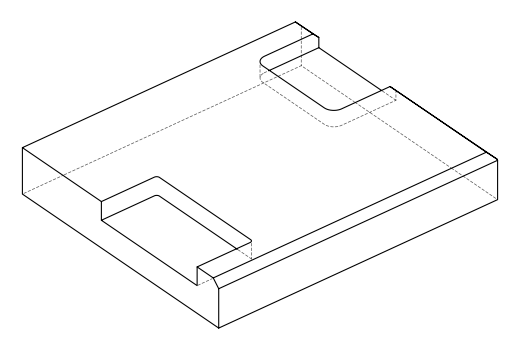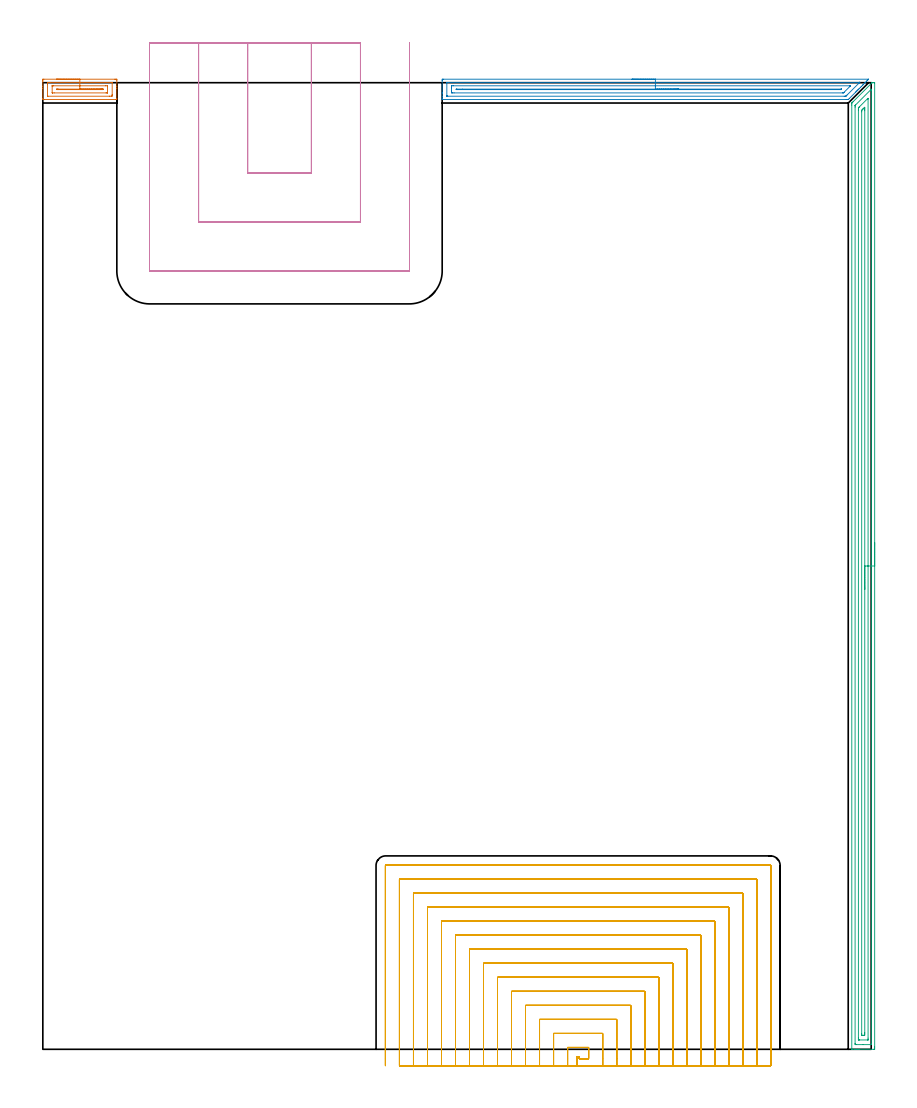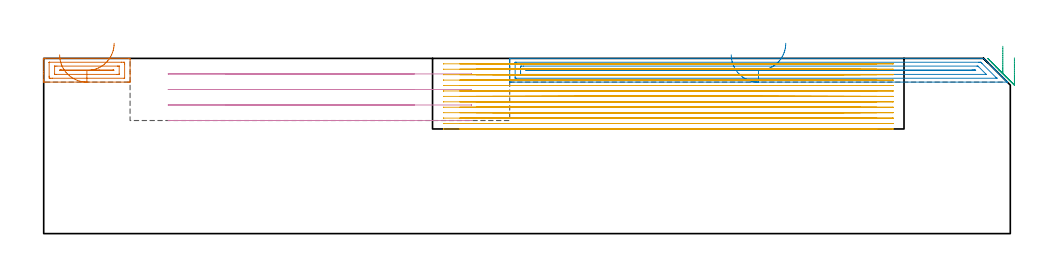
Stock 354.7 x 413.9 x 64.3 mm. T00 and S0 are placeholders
(PLAN: 5 operations, 2 tool changes, 155.1 min)
(1 AREA_MILL | FG_CHAMFER_SURFACE | UGT0205_001 | 1.17 min | 1401 mm3)
(2 AREA_MILL_1 | FG_CHAMFER_SURFACE_1 | UGT0205_001 | 5.86 min | 7151 mm3)
(3 AREA_MILL_2 | FG_CHAMFER_SURFACE_2 | UGT0205_001 | 13.33 min | 19614 mm3)
(4 MILL_SLOT | SLOT_PARTIAL_RECTANGULAR | UGT0201_006 | Follow Part, ap 7, ae 75% | 7.73 min | 298470 mm3)
(5 MILL_SLOT_1 | SLOT_PARTIAL_RECTANGULAR_1 | NXT0201_009 | Follow Part, ap 2, ae 75% | 127.01 min | 370857 mm3)
(TOOL UGT0205_001 | Chamfer Mill 20 x 3 x 45 deg. | D20 FL50 Z2)
(TOOL UGT0201_006 | End Mill 28 mm | D28 FL25 Z2)
(TOOL NXT0201_009 | ENDMILL 8mm [2P460-0800-NA 1630] | D8 FL26 Z6)
(OP 1 AREA_MILL)
G17 G21 G94 G90
T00 M6
G54
G17 G0 G90 X5.85 Y415.4 S1061 M3
G43 Z74.3 H0
Z65.6
G94 G1 X5.888 Z64.728 F250.
X6.002 Z63.863
X6.191 Z63.012
X6.453 Z62.18
X6.787 Z61.374
X7.19 Z60.6
X7.658 Z59.864
X8.19 Z59.172
X8.779 Z58.529
X9.422 Z57.94
X10.114 Z57.408
X10.85 Z56.94
X11.624 Z56.537
X12.43 Z56.203
X13.262 Z55.941
X14.114 Z55.752
X14.978 Z55.638
X15.85 Z55.6
X30.859
X31.26 Y415.399 Z55.601
X31.655 Y415.393 Z55.603
X31.692 Y415.391 Z55.605
X31.7 Y415. Z55.995
Y412.367 Z58.627
Y411.491 Z59.51
Y407.1 Z63.9
X31.69 Y406.707 Z64.293
X31.26 Y406.7 Z64.3
X0.439
X0.01 Y406.707 Z64.293
X0. Y407.099 Z63.901
Y411.487 Z59.513
Y412.367 Z58.627
Y414.56 Z56.435
X0.004 Y415. Z55.995
X0.008 Y415.391 Z55.605
X0.045 Y415.393 Z55.603
X0.44 Y415.4 Z55.6
X15.85
Y413.986 Z57.014
X29.499 Y413.985 Z57.015
X29.637 Y413.984 Z57.016
X29.677 Y413.982 Z57.018
X29.69 Y413.979 Z57.021
X29.694 Y413.973 Z57.027
X29.698 Y413.961 Z57.039
X29.7 Y413.923 Z57.077
X29.699 Y408.856 Z62.144
X29.698 Y408.657 Z62.343
X29.691 Y408.456 Z62.544
X29.676 Y408.121 Z62.879
X29.499 Y408.117 Z62.883
X29.361 Y408.116 Z62.884
X28.619 Y408.114 Z62.886
X28.482
X2.201 Y408.115 Z62.885
X2.063 Y408.116 Z62.884
X2.023 Y408.118 Z62.882
X2.01 Y408.121 Z62.879
X2.006 Y408.127 Z62.873
X2.002 Y408.139 Z62.861
X2. Y408.177 Z62.823
X2.001 Y413.244 Z57.756
X2.002 Y413.443 Z57.557
X2.009 Y413.644 Z57.356
X2.025 Y413.979 Z57.021
X2.201 Y413.983 Z57.017
X2.339 Y413.984 Z57.016
X3.081 Y413.986 Z57.014
X3.218
X15.85
Y412.572 Z58.428
X26.857 Y412.571 Z58.429
X27.534 Y412.57 Z58.43
X27.629 Y412.568 Z58.432
X27.645 Y412.565 Z58.435
X27.69 Y412.551 Z58.449
X27.699 Y412.406 Z58.594
Y409.628 Z61.372
X27.698 Y409.576 Z61.424
X27.694 Y409.55 Z61.45
X27.691 Y409.541 Z61.459
X27.677 Y409.535 Z61.465
X27.269 Y409.531 Z61.469
X27.063 Y409.529 Z61.471
X4.843
X4.166 Y409.53 Z61.47
X4.071 Y409.532 Z61.468
X4.055 Y409.535 Z61.465
X4.01 Y409.549 Z61.451
X4.001 Y409.694 Z61.306
Y412.472 Z58.528
X4.002 Y412.524 Z58.476
X4.006 Y412.55 Z58.45
X4.009 Y412.559 Z58.441
X4.023 Y412.565 Z58.435
X4.431 Y412.569 Z58.431
X4.637 Y412.571 Z58.429
X15.85 Y412.572 Z58.428
Y411.157 Z59.843
X25.43 Y411.156 Z59.844
X25.644 Y411.153 Z59.847
X25.677 Y411.151 Z59.849
X25.69 Y411.147 Z59.853
X25.693 Y411.131 Z59.869
X25.695 Y411.05 Z59.95
X25.693 Y410.969 Z60.031
X25.69 Y410.953 Z60.047
X25.677 Y410.949 Z60.051
X25.641 Y410.946 Z60.054
X25.429 Y410.944 Z60.056
X20.361 Y410.943 Z60.057
X6.604
X6.27 Y410.944 Z60.056
X6.056 Y410.947 Z60.053
X6.023 Y410.949 Z60.051
X6.01 Y410.953 Z60.047
X6.007 Y410.969 Z60.031
X6.005 Y411.05 Z59.95
X6.007 Y411.131 Z59.869
X6.01 Y411.147 Z59.853
X6.023 Y411.151 Z59.849
X6.059 Y411.154 Z59.846
X6.388 Y411.157 Z59.843
X6.604
X15.85
X16.722 Z59.881
X17.586 Z59.995
X18.438 Z60.183
X19.27 Z60.446
X20.076 Z60.78
X20.85 Z61.182
X21.586 Z61.651
X22.278 Z62.182
X22.921 Z62.772
X23.51 Z63.415
X24.042 Z64.107
X24.51 Z64.843
X24.913 Z65.616
X25.247 Z66.422
X25.509 Z67.254
X25.698 Z68.106
X25.812 Z68.971
X25.85 Z69.843
G0 Z74.3
M5
M2
(OP 2 AREA_MILL_1)
G17 G21 G94 G90
T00 M6
G54
G17 G0 G90 X252.3 Y415.4 S1061 M3
G43 Z74.3 H0
Z65.6
G94 G1 X252.338 Z64.728 F250.
X252.452 Z63.863
X252.641 Z63.012
X252.903 Z62.18
X253.237 Z61.374
X253.64 Z60.6
X254.108 Z59.864
X254.64 Z59.172
X255.229 Z58.529
X255.872 Z57.94
X256.564 Z57.408
X257.3 Z56.94
X258.074 Z56.537
X258.88 Z56.203
X259.712 Z55.941
X260.564 Z55.752
X261.428 Z55.638
X262.3 Z55.6
X353.577 Y415.399 Z55.599
X353.583 Y415.395 Z55.603
X353.577 Y415.38 Z55.618
X353.508 Y415.308 Z55.691
X352.981 Y414.781 Z56.219
X352.763 Y414.561 Z56.435
X352.145 Y413.945 Z57.055
X352.088 Y413.887 Z57.112
X351.885 Y413.683 Z57.313
X351.311 Y413.111 Z57.888
X351.194 Y412.994 Z58.005
X351.007 Y412.806 Z58.19
X350.477 Y412.277 Z58.723
X350.13 Y411.928 Z59.068
X349.643 Y411.443 Z59.557
X349.408 Y411.206 Z59.791
X349.252 Y411.05 Z59.945
X349.1 Y410.899 Z60.099
X348.961 Y410.76 Z60.238
X348.813 Y410.611 Z60.384
X348.669 Y410.468 Z60.53
X348.514 Y410.313 Z60.685
X348.374 Y410.172 Z60.824
X348.238 Y410.036 Z60.961
X348.067 Y409.866 Z61.131
X345.301 Y407.1 Z63.898
X344.94 Y406.743 Z64.256
X344.901 Y406.707 Z64.293
X344.862 Y406.706 Z64.294
X344.047 Y406.7 Z64.3
X171.172
X171.01 Y406.702 Z64.289
X171.003 Y406.851 Z64.141
X171. Y407.008 Z63.991
Y407.301 Z63.698
Y407.978 Z63.017
Y409.194 Z61.803
Y409.733 Z61.261
Y414.73 Z56.267
X171.004 Y415. Z55.997
X171.01 Y415.392 Z55.605
X171.216 Y415.396 Z55.603
X171.619 Y415.4 Z55.6
X262.3
Y413.986 Z57.014
X349.547 Y413.985 Z57.015
X349.661 Y413.983 Z57.017
X349.715 Y413.98 Z57.02
X349.718 Y413.978 Z57.022
X349.717 Y413.974 Z57.026
X349.641 Y413.893 Z57.107
X349.507 Y413.757 Z57.243
X349.408 Y413.657 Z57.343
X344.329 Y408.579 Z62.421
X344.047 Y408.299 Z62.701
X343.88 Y408.142 Z62.858
X343.856 Y408.121 Z62.879
X343.813 Y408.119 Z62.881
X343.72 Y408.116 Z62.884
X343.531 Y408.115 Z62.885
X343.154 Y408.114 Z62.886
X173.406 Y408.115 Z62.885
X173.265 Y408.116 Z62.884
X173.049 Y408.121 Z62.879
X173.009 Y408.127 Z62.873
X173.005 Y408.156 Z62.844
X173.003 Y408.188 Z62.812
X173. Y408.376 Z62.624
X173.001 Y413.776 Z57.224
X173.004 Y413.882 Z57.118
X173.01 Y413.952 Z57.048
X173.014 Y413.979 Z57.021
X173.545 Y413.986 Z57.014
X262.3
Y412.572 Z58.428
X345.625 Y412.571 Z58.429
X345.7
X345.834 Y412.567 Z58.433
X345.851 Y412.565 Z58.435
X345.844 Y412.551 Z58.449
X345.834 Y412.534 Z58.466
X343.093 Y409.793 Z61.207
X343.032 Y409.733 Z61.267
X342.874 Y409.585 Z61.415
X342.812 Y409.535 Z61.465
X342.677 Y409.532 Z61.468
X342.468 Y409.529 Z61.471
X176.086
X175.398 Y409.532 Z61.468
X175.192 Y409.535 Z61.465
X175.01 Y409.551 Z61.449
X175.004 Y409.733 Z61.267
X175.001 Y409.922 Z61.078
X175. Y410.611 Z60.389
Y411.678 Z59.322
X175.004 Y412.367 Z58.633
X175.007 Y412.549 Z58.451
X175.017 Y412.565 Z58.435
X175.037 Y412.568 Z58.432
X175.088 Y412.57 Z58.43
X175.192 Y412.571 Z58.429
X175.877 Y412.572 Z58.428
X262.3
Y411.157 Z59.843
X341.704
X341.87 Y411.156 Z59.844
X341.973 Y411.152 Z59.848
X341.99 Y411.15 Z59.85
X341.985 Y411.142 Z59.858
X341.961 Y411.112 Z59.888
X341.923 Y411.073 Z59.927
X341.854 Y411.01 Z59.99
X341.786 Y410.95 Z60.05
X341.658 Y410.947 Z60.053
X341.367 Y410.944 Z60.056
X341.029 Y410.943 Z60.057
X340.692
X177.535
X177.317 Y410.944 Z60.056
X177.208 Y410.946 Z60.054
X177.01 Y410.952 Z60.048
X177.009 Y411.05 Z59.95
X177.01 Y411.148 Z59.852
X177.208 Y411.154 Z59.846
X177.318 Y411.156 Z59.844
X179.66 Y411.157 Z59.843
X262.3
X263.172 Z59.881
X264.036 Z59.995
X264.888 Z60.183
X265.72 Z60.446
X266.526 Z60.78
X267.3 Z61.182
X268.036 Z61.651
X268.728 Z62.182
X269.371 Z62.772
X269.96 Z63.415
X270.492 Z64.107
X270.96 Z64.843
X271.363 Z65.616
X271.697 Z66.422
X271.959 Z67.254
X272.148 Z68.106
X272.262 Z68.971
X272.3 Z69.843
G0 Z74.3
M5
M2
(OP 3 AREA_MILL_2)
G17 G21 G94 G90
T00 M6
G54
G17 G0 G90 X356.2 Y216.95 S1061 M3
G43 Z74.3 H0
Z64.5
G94 G1 Y216.912 Z63.628 F250.
Y216.798 Z62.763
Y216.609 Z61.912
Y216.347 Z61.08
Y216.013 Z60.274
Y215.61 Z59.5
Y215.141 Z58.764
Y214.61 Z58.072
Y214.021 Z57.429
Y213.378 Z56.84
Y212.686 Z56.308
Y211.95 Z55.84
Y211.176 Z55.437
Y210.37 Z55.103
Y209.538 Z54.841
Y208.686 Z54.652
Y207.822 Z54.538
Y206.95 Z54.5
Y1.022
X356.199 Y0.616 Z54.501
X356.195 Y0.134 Z54.503
X356.192 Y0.009 Z54.506
X355.718 Y0. Z54.979
X349.533 Z61.162
X348.985 Z61.712
X348.649 Z62.047
X348.101 Z62.595
X347.766 Z62.929
X346.766 Z63.934
X346.415 Y0.007 Z64.276
X346.403 Y0.009 Z64.288
X346.4 Y0.17 Z64.3
Y404.351
X346.405 Y405.155 Z64.294
X346.407 Y405.201 Z64.293
X346.447 Y405.245 Z64.252
X346.882 Y405.682 Z63.818
X354.961 Y413.762 Z55.736
X355.022 Y413.825 Z55.671
X355.098 Y413.89 Z55.593
X355.167 Y413.899 Z55.524
X355.612 Y413.9 Z55.088
X355.931 Z54.768
X356.193 Y413.89 Z54.505
X356.2 Y413.832 Z54.5
Y206.95
X354.786 Z55.914
Y2.192
X354.784 Y2.086 Z55.916
X354.782 Y2.034 Z55.918
X354.78 Y2.016 Z55.92
X354.747 Y2.01 Z55.953
X354.348 Y2.002 Z56.352
X351.257 Y2. Z59.444
X348.162 Y2.002 Z62.538
X347.93 Y2.009 Z62.77
X347.821 Y2.014 Z62.879
X347.815 Y2.353 Z62.885
Y2.403
X347.814 Y403.458 Z62.886
X347.816 Y403.88 Z62.884
X347.819 Y404.091 Z62.881
X347.821 Y404.141 Z62.879
X347.837 Y404.175 Z62.863
X347.886 Y404.23 Z62.814
X348.002 Y404.352 Z62.698
X354.416 Y410.766 Z56.284
X354.547 Y410.895 Z56.153
X354.743 Y411.081 Z55.957
X354.779 Y411.112 Z55.921
X354.786 Y410.604 Z55.914
Y206.95
X353.372 Z57.328
X353.371 Y4.775 Z57.329
X353.368 Y4.189 Z57.332
X353.365 Y4.037 Z57.335
X353.361 Y4.01 Z57.339
X353.316 Y4.005 Z57.384
X353.253 Y4.001 Z57.447
X349.719 Y4. Z60.981
X349.533 Y4.003 Z61.167
X349.346 Y4.008 Z61.354
X349.235 Y4.014 Z61.465
X349.232 Y4.087 Z61.468
X349.23 Y4.189 Z61.47
X349.229 Y4.497 Z61.471
X349.228 Y5.082 Z61.472
X349.229 Y401.979 Z61.471
X349.232 Y402.565 Z61.468
X349.235 Y402.866 Z61.465
X349.252 Y403.141 Z61.448
X349.533 Y403.433 Z61.167
X349.545 Y403.446 Z61.155
X353.131 Y407.031 Z57.569
X353.234 Y407.123 Z57.466
X353.365 Y407.223 Z57.335
X353.369 Y407.031 Z57.331
X353.371 Y406.894 Z57.329
X353.372 Y206.95 Z57.328
X351.957 Z58.743
Y7.098
X351.956 Y6.869 Z58.744
X351.951 Y6.211 Z58.749
X351.938 Y6.01 Z58.762
X351.276 Y6. Z59.424
X350.865 Y6.006 Z59.835
X350.661 Y6.01 Z60.039
X350.649 Y6.016 Z60.051
X350.647 Y6.032 Z60.053
X350.644 Y6.068 Z60.056
X350.643 Y6.119 Z60.057
Y6.64
Y401.443
X350.644 Y401.672 Z60.056
X350.648 Y402.004 Z60.052
X350.65 Y402.082 Z60.05
X350.69 Y402.13 Z60.01
X350.767 Y402.211 Z59.933
X351.114 Y402.565 Z59.586
X351.207 Y402.659 Z59.493
X351.3 Y402.751 Z59.4
X351.653 Y403.102 Z59.047
X351.772 Y403.219 Z58.928
X351.937 Y403.377 Z58.763
X351.95 Y403.154 Z58.75
X351.955 Y402.796 Z58.745
X351.956 Y402.565 Z58.744
X351.957 Y401.901 Z58.743
Y206.95
Y206.078 Z58.781
Y205.213 Z58.895
Y204.362 Z59.083
Y203.53 Z59.346
Y202.724 Z59.68
Y201.95 Z60.082
Y201.214 Z60.551
Y200.522 Z61.082
Y199.879 Z61.672
Y199.29 Z62.315
Y198.758 Z63.007
Y198.29 Z63.743
Y197.887 Z64.516
Y197.553 Z65.322
Y197.291 Z66.154
Y197.102 Z67.006
Y196.988 Z67.871
Y196.95 Z68.743
G0 Z74.3
M5
M2
(OP 4 MILL_SLOT)
G17 G21 G94 G90
T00 M6
G54
G17 G0 G90 X87.7 Y430.9 S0 M3
G43 Z74.3 H0
Z58.6
G94 G1 Y427.9 F250.
Y375.2 F500.
X115.
Y427.9
Y430.9 F250.
X66.7
Y427.9
Y354.2 F500.
X136.
Y427.9
Y430.9 F250.
X45.7
Y427.9
Y333.3 F500.
X45.705 Y333.245
X45.745 Y333.205
X45.8 Y333.2
X156.9
X156.955 Y333.205
X156.995 Y333.245
X157. Y333.3
Y427.9
Y430.9 F250.
G0 X87.7 Z52.9
G1 Y427.9
Y375.2 F500.
X115.
Y427.9
Y430.9 F250.
X66.7
Y427.9
Y354.2 F500.
X136.
Y427.9
Y430.9 F250.
X45.7
Y427.9
Y333.3 F500.
X45.705 Y333.245
X45.745 Y333.205
X45.8 Y333.2
X156.9
X156.955 Y333.205
X156.995 Y333.245
X157. Y333.3
Y427.9
Y430.9 F250.
G0 X87.7 Z47.2
G1 Y427.9
Y375.2 F500.
X115.
Y427.9
Y430.9 F250.
X66.7
Y427.9
Y354.2 F500.
X136.
Y427.9
Y430.9 F250.
X45.7
Y427.9
Y333.3 F500.
X45.705 Y333.245
X45.745 Y333.205
X45.8 Y333.2
X156.9
X156.955 Y333.205
X156.995 Y333.245
X157. Y333.3
Y427.9
Y430.9 F250.
G0 X87.7 Z41.5
G1 Y427.9
Y375.2 F500.
X115.
Y427.9
Y430.9 F250.
X66.7
Y427.9
Y354.2 F500.
X136.
Y427.9
Y430.9 F250.
X45.7
Y427.9
Y333.3 F500.
X45.705 Y333.245
X45.745 Y333.205
X45.8 Y333.2
X156.9
X156.955 Y333.205
X156.995 Y333.245
X157. Y333.3
Y427.9
Y430.9 F250.
G0 Z74.3
M5
M2
(OP 5 MILL_SLOT_1)
G17 G21 G94 G90
T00 M6
G54
G17 G0 G90 X228.7 Y-7. S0 M3
G43 Z74.3 H1
Z62.308
G94 G1 Y-4. F250.
Y-3.2 F500.
X229.7
Y-4.
X233.7
Y0.8
X224.7
Y-4.
Y-7. F250.
X239.7
Y-4.
Y6.8 F500.
X218.7
Y-4.
Y-7. F250.
X245.7
Y-4.
Y12.8 F500.
X212.7
Y-4.
Y-7. F250.
X251.7
Y-4.
Y18.8 F500.
X206.7
Y-4.
Y-7. F250.
X257.7
Y-4.
Y24.8 F500.
X200.7
Y-4.
Y-7. F250.
X263.7
Y-4.
Y30.8 F500.
X194.7
Y-4.
Y-7. F250.
X269.7
Y-4.
Y36.8 F500.
X188.7
Y-4.
Y-7. F250.
X275.7
Y-4.
Y42.8 F500.
X182.7
Y-4.
Y-7. F250.
X281.7
Y-4.
Y48.8 F500.
X176.7
Y-4.
Y-7. F250.
X287.7
Y-4.
Y54.8 F500.
X170.7
Y-4.
Y-7. F250.
X293.7
Y-4.
Y60.8 F500.
X164.7
Y-4.
Y-7. F250.
X299.7
Y-4.
Y66.8 F500.
X158.7
Y-4.
Y-7. F250.
X305.7
Y-4.
Y72.8 F500.
X152.7
Y-4.
Y-7. F250.
X311.7
Y-4.
Y78.7 F500.
X311.695 Y78.755
X311.655 Y78.795
X311.6 Y78.8
X146.8
X146.745 Y78.795
X146.705 Y78.755
X146.7 Y78.7
Y-4.
Y-7. F250.
G0 X228.7 Z60.315
G1 Y-4.
Y-3.2 F500.
X229.7
Y-4.
X233.7
Y0.8
X224.7
Y-4.
Y-7. F250.
X239.7
Y-4.
Y6.8 F500.
X218.7
Y-4.
Y-7. F250.
X245.7
Y-4.
Y12.8 F500.
X212.7
Y-4.
Y-7. F250.
X251.7
Y-4.
Y18.8 F500.
X206.7
Y-4.
Y-7. F250.
X257.7
Y-4.
Y24.8 F500.
X200.7
Y-4.
Y-7. F250.
X263.7
Y-4.
Y30.8 F500.
X194.7
Y-4.
Y-7. F250.
X269.7
Y-4.
Y36.8 F500.
X188.7
Y-4.
Y-7. F250.
X275.7
Y-4.
Y42.8 F500.
X182.7
Y-4.
Y-7. F250.
X281.7
Y-4.
Y48.8 F500.
X176.7
Y-4.
Y-7. F250.
X287.7
Y-4.
Y54.8 F500.
X170.7
Y-4.
Y-7. F250.
X293.7
Y-4.
Y60.8 F500.
X164.7
Y-4.
Y-7. F250.
X299.7
Y-4.
Y66.8 F500.
X158.7
Y-4.
Y-7. F250.
X305.7
Y-4.
Y72.8 F500.
X152.7
Y-4.
Y-7. F250.
X311.7
Y-4.
Y78.7 F500.
X311.695 Y78.755
X311.655 Y78.795
X311.6 Y78.8
X146.8
X146.745 Y78.795
X146.705 Y78.755
X146.7 Y78.7
Y-4.
Y-7. F250.
G0 X228.7 Z58.323
G1 Y-4.
Y-3.2 F500.
X229.7
Y-4.
X233.7
Y0.8
X224.7
Y-4.
Y-7. F250.
X239.7
Y-4.
Y6.8 F500.
X218.7
Y-4.
Y-7. F250.
X245.7
Y-4.
Y12.8 F500.
X212.7
Y-4.
Y-7. F250.
X251.7
Y-4.
Y18.8 F500.
X206.7
Y-4.
Y-7. F250.
X257.7
Y-4.
Y24.8 F500.
X200.7
Y-4.
Y-7. F250.
X263.7
Y-4.
Y30.8 F500.
X194.7
Y-4.
Y-7. F250.
X269.7
Y-4.
Y36.8 F500.
X188.7
Y-4.
Y-7. F250.
X275.7
Y-4.
Y42.8 F500.
X182.7
Y-4.
Y-7. F250.
X281.7
Y-4.
Y48.8 F500.
X176.7
Y-4.
Y-7. F250.
X287.7
Y-4.
Y54.8 F500.
X170.7
Y-4.
Y-7. F250.
X293.7
Y-4.
Y60.8 F500.
X164.7
Y-4.
Y-7. F250.
X299.7
Y-4.
Y66.8 F500.
X158.7
Y-4.
Y-7. F250.
X305.7
Y-4.
Y72.8 F500.
X152.7
Y-4.
Y-7. F250.
X311.7
Y-4.
Y78.7 F500.
X311.695 Y78.755
X311.655 Y78.795
X311.6 Y78.8
X146.8
X146.745 Y78.795
X146.705 Y78.755
X146.7 Y78.7
Y-4.
Y-7. F250.
G0 X228.7 Z56.331
G1 Y-4.
Y-3.2 F500.
X229.7
Y-4.
X233.7
Y0.8
X224.7
Y-4.
Y-7. F250.
X239.7
Y-4.
Y6.8 F500.
X218.7
Y-4.
Y-7. F250.
X245.7
Y-4.
Y12.8 F500.
X212.7
Y-4.
Y-7. F250.
X251.7
Y-4.
Y18.8 F500.
X206.7
Y-4.
Y-7. F250.
X257.7
Y-4.
Y24.8 F500.
X200.7
Y-4.
Y-7. F250.
X263.7
Y-4.
Y30.8 F500.
X194.7
Y-4.
Y-7. F250.
X269.7
Y-4.
Y36.8 F500.
X188.7
Y-4.
Y-7. F250.
X275.7
Y-4.
Y42.8 F500.
X182.7
Y-4.
Y-7. F250.
X281.7
Y-4.
Y48.8 F500.
X176.7
Y-4.
Y-7. F250.
X287.7
Y-4.
Y54.8 F500.
X170.7
Y-4.
Y-7. F250.
X293.7
Y-4.
Y60.8 F500.
X164.7
Y-4.
Y-7. F250.
X299.7
Y-4.
Y66.8 F500.
X158.7
Y-4.
Y-7. F250.
X305.7
Y-4.
Y72.8 F500.
X152.7
Y-4.
Y-7. F250.
X311.7
Y-4.
Y78.7 F500.
X311.695 Y78.755
X311.655 Y78.795
X311.6 Y78.8
X146.8
X146.745 Y78.795
X146.705 Y78.755
X146.7 Y78.7
Y-4.
Y-7. F250.
G0 X228.7 Z54.338
G1 Y-4.
Y-3.2 F500.
X229.7
Y-4.
X233.7
Y0.8
X224.7
Y-4.
Y-7. F250.
X239.7
Y-4.
Y6.8 F500.
X218.7
Y-4.
Y-7. F250.
X245.7
Y-4.
Y12.8 F500.
X212.7
Y-4.
Y-7. F250.
X251.7
Y-4.
Y18.8 F500.
X206.7
Y-4.
Y-7. F250.
X257.7
Y-4.
Y24.8 F500.
X200.7
Y-4.
Y-7. F250.
X263.7
Y-4.
Y30.8 F500.
X194.7
Y-4.
Y-7. F250.
X269.7
Y-4.
Y36.8 F500.
X188.7
Y-4.
Y-7. F250.
X275.7
Y-4.
Y42.8 F500.
X182.7
Y-4.
Y-7. F250.
X281.7
Y-4.
Y48.8 F500.
X176.7
Y-4.
Y-7. F250.
X287.7
Y-4.
Y54.8 F500.
X170.7
Y-4.
Y-7. F250.
X293.7
Y-4.
Y60.8 F500.
X164.7
Y-4.
Y-7. F250.
X299.7
Y-4.
Y66.8 F500.
X158.7
Y-4.
Y-7. F250.
X305.7
Y-4.
Y72.8 F500.
X152.7
Y-4.
Y-7. F250.
X311.7
Y-4.
Y78.7 F500.
X311.695 Y78.755
X311.655 Y78.795
X311.6 Y78.8
X146.8
X146.745 Y78.795
X146.705 Y78.755
X146.7 Y78.7
Y-4.
Y-7. F250.
G0 X228.7 Z52.346
G1 Y-4.
Y-3.2 F500.
X229.7
Y-4.
X233.7
Y0.8
X224.7
Y-4.
Y-7. F250.
X239.7
Y-4.
Y6.8 F500.
X218.7
Y-4.
Y-7. F250.
X245.7
Y-4.
Y12.8 F500.
X212.7
Y-4.
Y-7. F250.
X251.7
Y-4.
Y18.8 F500.
X206.7
Y-4.
Y-7. F250.
X257.7
Y-4.
Y24.8 F500.
X200.7
Y-4.
Y-7. F250.
X263.7
Y-4.
Y30.8 F500.
X194.7
Y-4.
Y-7. F250.
X269.7
Y-4.
Y36.8 F500.
X188.7
Y-4.
Y-7. F250.
X275.7
Y-4.
Y42.8 F500.
X182.7
Y-4.
Y-7. F250.
X281.7
Y-4.
Y48.8 F500.
X176.7
Y-4.
Y-7. F250.
X287.7
Y-4.
Y54.8 F500.
X170.7
Y-4.
Y-7. F250.
X293.7
Y-4.
Y60.8 F500.
X164.7
Y-4.
Y-7. F250.
X299.7
Y-4.
Y66.8 F500.
X158.7
Y-4.
Y-7. F250.
X305.7
Y-4.
Y72.8 F500.
X152.7
Y-4.
Y-7. F250.
X311.7
Y-4.
Y78.7 F500.
X311.695 Y78.755
X311.655 Y78.795
X311.6 Y78.8
X146.8
X146.745 Y78.795
X146.705 Y78.755
X146.7 Y78.7
Y-4.
Y-7. F250.
G0 X228.7 Z50.354
G1 Y-4.
Y-3.2 F500.
X229.7
Y-4.
X233.7
Y0.8
X224.7
Y-4.
Y-7. F250.
X239.7
Y-4.
Y6.8 F500.
X218.7
Y-4.
Y-7. F250.
X245.7
Y-4.
Y12.8 F500.
X212.7
Y-4.
Y-7. F250.
X251.7
Y-4.
Y18.8 F500.
X206.7
Y-4.
Y-7. F250.
X257.7
Y-4.
Y24.8 F500.
X200.7
Y-4.
Y-7. F250.
X263.7
Y-4.
Y30.8 F500.
X194.7
Y-4.
Y-7. F250.
X269.7
Y-4.
Y36.8 F500.
X188.7
Y-4.
Y-7. F250.
X275.7
Y-4.
Y42.8 F500.
X182.7
Y-4.
Y-7. F250.
X281.7
Y-4.
Y48.8 F500.
X176.7
Y-4.
Y-7. F250.
X287.7
Y-4.
Y54.8 F500.
X170.7
Y-4.
Y-7. F250.
X293.7
Y-4.
Y60.8 F500.
X164.7
Y-4.
Y-7. F250.
X299.7
Y-4.
Y66.8 F500.
X158.7
Y-4.
Y-7. F250.
X305.7
Y-4.
Y72.8 F500.
X152.7
Y-4.
Y-7. F250.
X311.7
Y-4.
Y78.7 F500.
X311.695 Y78.755
X311.655 Y78.795
X311.6 Y78.8
X146.8
X146.745 Y78.795
X146.705 Y78.755
X146.7 Y78.7
Y-4.
Y-7. F250.
G0 X228.7 Z48.362
G1 Y-4.
Y-3.2 F500.
X229.7
Y-4.
X233.7
Y0.8
X224.7
Y-4.
Y-7. F250.
X239.7
Y-4.
Y6.8 F500.
X218.7
Y-4.
Y-7. F250.
X245.7
Y-4.
Y12.8 F500.
X212.7
Y-4.
Y-7. F250.
X251.7
Y-4.
Y18.8 F500.
X206.7
Y-4.
Y-7. F250.
X257.7
Y-4.
Y24.8 F500.
X200.7
Y-4.
Y-7. F250.
X263.7
Y-4.
Y30.8 F500.
X194.7
Y-4.
Y-7. F250.
X269.7
Y-4.
Y36.8 F500.
X188.7
Y-4.
Y-7. F250.
X275.7
Y-4.
Y42.8 F500.
X182.7
Y-4.
Y-7. F250.
X281.7
Y-4.
Y48.8 F500.
X176.7
Y-4.
Y-7. F250.
X287.7
Y-4.
Y54.8 F500.
X170.7
Y-4.
Y-7. F250.
X293.7
Y-4.
Y60.8 F500.
X164.7
Y-4.
Y-7. F250.
X299.7
Y-4.
Y66.8 F500.
X158.7
Y-4.
Y-7. F250.
X305.7
Y-4.
Y72.8 F500.
X152.7
Y-4.
Y-7. F250.
X311.7
Y-4.
Y78.7 F500.
X311.695 Y78.755
X311.655 Y78.795
X311.6 Y78.8
X146.8
X146.745 Y78.795
X146.705 Y78.755
X146.7 Y78.7
Y-4.
Y-7. F250.
G0 X228.7 Z46.369
G1 Y-4.
Y-3.2 F500.
X229.7
Y-4.
X233.7
Y0.8
X224.7
Y-4.
Y-7. F250.
X239.7
Y-4.
Y6.8 F500.
X218.7
Y-4.
Y-7. F250.
X245.7
Y-4.
Y12.8 F500.
X212.7
Y-4.
Y-7. F250.
X251.7
Y-4.
Y18.8 F500.
X206.7
Y-4.
Y-7. F250.
X257.7
Y-4.
Y24.8 F500.
X200.7
Y-4.
Y-7. F250.
X263.7
Y-4.
Y30.8 F500.
X194.7
Y-4.
Y-7. F250.
X269.7
Y-4.
Y36.8 F500.
X188.7
Y-4.
Y-7. F250.
X275.7
Y-4.
Y42.8 F500.
X182.7
Y-4.
Y-7. F250.
X281.7
Y-4.
Y48.8 F500.
X176.7
Y-4.
Y-7. F250.
X287.7
Y-4.
Y54.8 F500.
X170.7
Y-4.
Y-7. F250.
X293.7
Y-4.
Y60.8 F500.
X164.7
Y-4.
Y-7. F250.
X299.7
Y-4.
Y66.8 F500.
X158.7
Y-4.
Y-7. F250.
X305.7
Y-4.
Y72.8 F500.
X152.7
Y-4.
Y-7. F250.
X311.7
Y-4.
Y78.7 F500.
X311.695 Y78.755
X311.655 Y78.795
X311.6 Y78.8
X146.8
X146.745 Y78.795
X146.705 Y78.755
X146.7 Y78.7
Y-4.
Y-7. F250.
G0 X228.7 Z44.377
G1 Y-4.
Y-3.2 F500.
X229.7
Y-4.
X233.7
Y0.8
X224.7
Y-4.
Y-7. F250.
X239.7
Y-4.
Y6.8 F500.
X218.7
Y-4.
Y-7. F250.
X245.7
Y-4.
Y12.8 F500.
X212.7
Y-4.
Y-7. F250.
X251.7
Y-4.
Y18.8 F500.
X206.7
Y-4.
Y-7. F250.
X257.7
Y-4.
Y24.8 F500.
X200.7
Y-4.
Y-7. F250.
X263.7
Y-4.
Y30.8 F500.
X194.7
Y-4.
Y-7. F250.
X269.7
Y-4.
Y36.8 F500.
X188.7
Y-4.
Y-7. F250.
X275.7
Y-4.
Y42.8 F500.
X182.7
Y-4.
Y-7. F250.
X281.7
Y-4.
Y48.8 F500.
X176.7
Y-4.
Y-7. F250.
X287.7
Y-4.
Y54.8 F500.
X170.7
Y-4.
Y-7. F250.
X293.7
Y-4.
Y60.8 F500.
X164.7
Y-4.
Y-7. F250.
X299.7
Y-4.
Y66.8 F500.
X158.7
Y-4.
Y-7. F250.
X305.7
Y-4.
Y72.8 F500.
X152.7
Y-4.
Y-7. F250.
X311.7
Y-4.
Y78.7 F500.
X311.695 Y78.755
X311.655 Y78.795
X311.6 Y78.8
X146.8
X146.745 Y78.795
X146.705 Y78.755
X146.7 Y78.7
Y-4.
Y-7. F250.
G0 X228.7 Z42.385
G1 Y-4.
Y-3.2 F500.
X229.7
Y-4.
X233.7
Y0.8
X224.7
Y-4.
Y-7. F250.
X239.7
Y-4.
Y6.8 F500.
X218.7
Y-4.
Y-7. F250.
X245.7
Y-4.
Y12.8 F500.
X212.7
Y-4.
Y-7. F250.
X251.7
Y-4.
Y18.8 F500.
X206.7
Y-4.
Y-7. F250.
X257.7
Y-4.
Y24.8 F500.
X200.7
Y-4.
Y-7. F250.
X263.7
Y-4.
Y30.8 F500.
X194.7
Y-4.
Y-7. F250.
X269.7
Y-4.
Y36.8 F500.
X188.7
Y-4.
Y-7. F250.
X275.7
Y-4.
Y42.8 F500.
X182.7
Y-4.
Y-7. F250.
X281.7
Y-4.
Y48.8 F500.
X176.7
Y-4.
Y-7. F250.
X287.7
Y-4.
Y54.8 F500.
X170.7
Y-4.
Y-7. F250.
X293.7
Y-4.
Y60.8 F500.
X164.7
Y-4.
Y-7. F250.
X299.7
Y-4.
Y66.8 F500.
X158.7
Y-4.
Y-7. F250.
X305.7
Y-4.
Y72.8 F500.
X152.7
Y-4.
Y-7. F250.
X311.7
Y-4.
Y78.7 F500.
X311.695 Y78.755
X311.655 Y78.795
X311.6 Y78.8
X146.8
X146.745 Y78.795
X146.705 Y78.755
X146.7 Y78.7
Y-4.
Y-7. F250.
G0 X228.7 Z40.392
G1 Y-4.
Y-3.2 F500.
X229.7
Y-4.
X233.7
Y0.8
X224.7
Y-4.
Y-7. F250.
X239.7
Y-4.
Y6.8 F500.
X218.7
Y-4.
Y-7. F250.
X245.7
Y-4.
Y12.8 F500.
X212.7
Y-4.
Y-7. F250.
X251.7
Y-4.
Y18.8 F500.
X206.7
Y-4.
Y-7. F250.
X257.7
Y-4.
Y24.8 F500.
X200.7
Y-4.
Y-7. F250.
X263.7
Y-4.
Y30.8 F500.
X194.7
Y-4.
Y-7. F250.
X269.7
Y-4.
Y36.8 F500.
X188.7
Y-4.
Y-7. F250.
X275.7
Y-4.
Y42.8 F500.
X182.7
Y-4.
Y-7. F250.
X281.7
Y-4.
Y48.8 F500.
X176.7
Y-4.
Y-7. F250.
X287.7
Y-4.
Y54.8 F500.
X170.7
Y-4.
Y-7. F250.
X293.7
Y-4.
Y60.8 F500.
X164.7
Y-4.
Y-7. F250.
X299.7
Y-4.
Y66.8 F500.
X158.7
Y-4.
Y-7. F250.
X305.7
Y-4.
Y72.8 F500.
X152.7
Y-4.
Y-7. F250.
X311.7
Y-4.
Y78.7 F500.
X311.695 Y78.755
X311.655 Y78.795
X311.6 Y78.8
X146.8
X146.745 Y78.795
X146.705 Y78.755
X146.7 Y78.7
Y-4.
Y-7. F250.
G0 X228.7 Z38.4
G1 Y-4.
Y-3.2 F500.
X229.7
Y-4.
X233.7
Y0.8
X224.7
Y-4.
Y-7. F250.
X239.7
Y-4.
Y6.8 F500.
X218.7
Y-4.
Y-7. F250.
X245.7
Y-4.
Y12.8 F500.
X212.7
Y-4.
Y-7. F250.
X251.7
Y-4.
Y18.8 F500.
X206.7
Y-4.
Y-7. F250.
X257.7
Y-4.
Y24.8 F500.
X200.7
Y-4.
Y-7. F250.
X263.7
Y-4.
Y30.8 F500.
X194.7
Y-4.
Y-7. F250.
X269.7
Y-4.
Y36.8 F500.
X188.7
Y-4.
Y-7. F250.
X275.7
Y-4.
Y42.8 F500.
X182.7
Y-4.
Y-7. F250.
X281.7
Y-4.
Y48.8 F500.
X176.7
Y-4.
Y-7. F250.
X287.7
Y-4.
Y54.8 F500.
X170.7
Y-4.
Y-7. F250.
X293.7
Y-4.
Y60.8 F500.
X164.7
Y-4.
Y-7. F250.
X299.7
Y-4.
Y66.8 F500.
X158.7
Y-4.
Y-7. F250.
X305.7
Y-4.
Y72.8 F500.
X152.7
Y-4.
Y-7. F250.
X311.7
Y-4.
Y78.7 F500.
X311.695 Y78.755
X311.655 Y78.795
X311.6 Y78.8
X146.8
X146.745 Y78.795
X146.705 Y78.755
X146.7 Y78.7
Y-4.
Y-7. F250.
G0 Z74.3
M5
M2
